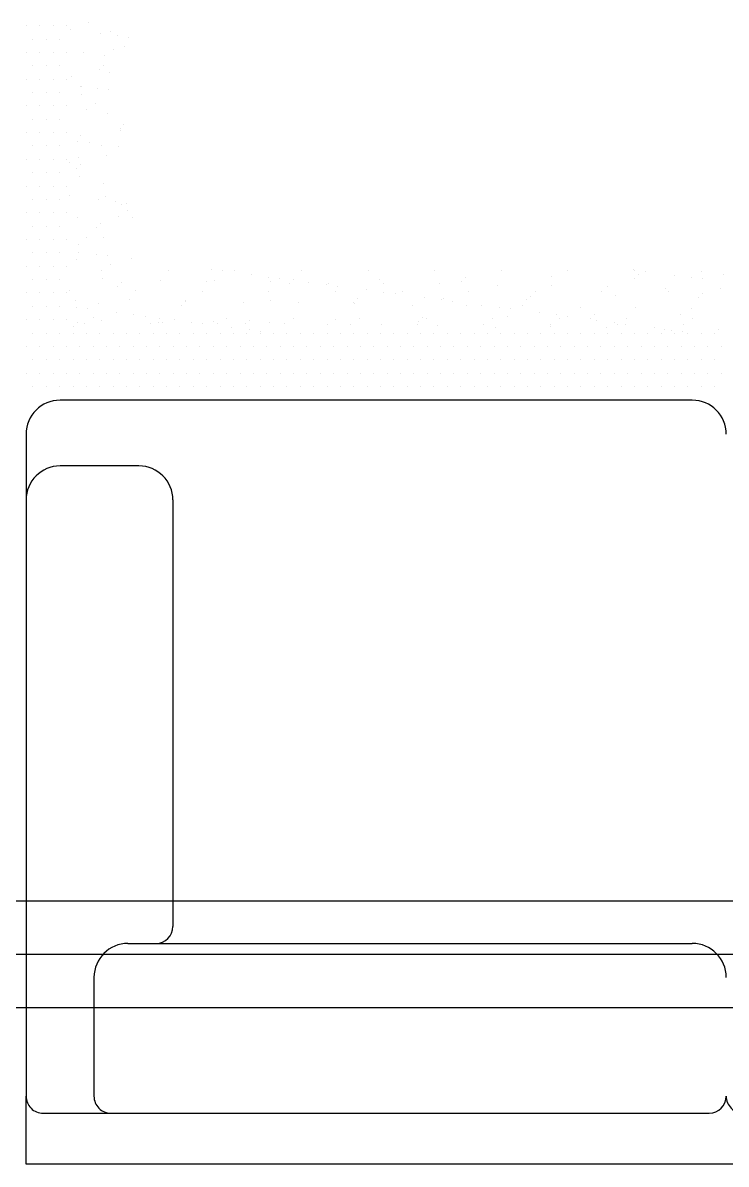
# Model space of a CAD drawing. Header units: millimetres. Extents: x -336 to -33, y -135 to 770.
# Drawn here: x -284.586 to -283.243, y 721.151 to 723.33 of the extents above; entities that cross this region are included whole.
import ezdxf

# ---------------------------------------------------------------- set-up
doc = ezdxf.new("R2010")
doc.units = ezdxf.units.MM
doc.header["$LTSCALE"] = 50
doc.header["$MEASUREMENT"] = 0
doc.layers.get('0').update_dxf_attribs({"linetype": 'CONTINUOUS'})
for name, color, linetype in [('-HIDRO', 8, 'CONTINUOUS'), ('TigreCad', 3, 'CONTINUOUS'), ('TUBULAÇÃO_ESGOTO', 5, 'CONTINUOUS')]:
    doc.layers.add(name, color=color, linetype=linetype)

# ---------------------------------------------------------------- blocks, each defined once
blk = doc.blocks.new('A$C7AFB675E')
at = {"color": 8}
for p, q in [((6.0702, 2.8261), (6.0702, 0.4261)), ((5.0216, 1.2483), (5.0216, 1.2483)), ((5.0383, 1.244), (5.0383, 1.244)), ((5.0869, 1.2424), (5.0869, 1.2424)), ((5.0912, 1.2374), (5.0912, 1.2374)), ((5.1069, 1.2453), (5.1069, 1.2453)), ((5.1227, 1.2374), (5.1227, 1.2374)), ((5.1384, 1.2453), (5.1384, 1.2453)), ((5.1542, 1.2374), (5.1542, 1.2374)), ((5.1069, 1.2295), (5.1069, 1.2295)), ((5.1384, 1.2295), (5.1384, 1.2295)), ((6.0102, 0.5261), (6.0102, 1.2311)), ((5.0182, 1.2214), (5.0182, 1.2214)), ((5.0272, 1.2232), (5.0272, 1.2232)), ((5.0445, 1.2232), (5.0445, 1.2232)), ((5.0488, 1.2186), (5.0488, 1.2186)), ((5.0745, 1.2116), (5.0745, 1.2116)), ((5.0912, 1.2217), (5.0912, 1.2217)), ((5.1069, 1.2138), (5.1069, 1.2138)), ((5.1227, 1.2217), (5.1227, 1.2217)), ((5.1384, 1.2138), (5.1384, 1.2138)), ((5.1542, 1.2217), (5.1542, 1.2217)), ((5.1702, 1.2111), (5.1702, 0.6661)), ((5.8102, 0.5461), (5.8102, 1.2111)), ((5.0255, 1.2101), (5.0255, 1.2101)), ((5.0619, 1.2099), (5.0619, 1.2099)), ((5.0813, 1.201), (5.0813, 1.201)), ((5.0894, 1.2), (5.0894, 1.2)), ((5.0912, 1.2059), (5.0912, 1.2059)), ((5.1069, 1.198), (5.1069, 1.198)), ((5.1227, 1.2059), (5.1227, 1.2059)), ((5.1384, 1.198), (5.1384, 1.198)), ((5.1542, 1.2059), (5.1542, 1.2059)), ((5.0228, 1.1896), (5.0228, 1.1896)), ((5.0689, 1.1967), (5.0689, 1.1967)), ((5.0877, 1.1869), (5.0877, 1.1869)), ((5.0912, 1.1902), (5.0912, 1.1902)), ((5.1227, 1.1902), (5.1227, 1.1902)), ((5.1542, 1.1902), (5.1542, 1.1902)), ((5.0386, 1.1795), (5.0386, 1.1795)), ((5.0426, 1.1831), (5.0426, 1.1831)), ((5.0872, 1.1779), (5.0872, 1.1779)), ((5.0912, 1.1744), (5.0912, 1.1744)), ((5.1069, 1.1823), (5.1069, 1.1823)), ((5.1227, 1.1744), (5.1227, 1.1744)), ((5.1384, 1.1823), (5.1384, 1.1823)), ((5.1542, 1.1744), (5.1542, 1.1744)), ((5.085, 1.1664), (5.085, 1.1664)), ((5.0912, 1.1587), (5.0912, 1.1587)), ((5.1069, 1.1665), (5.1069, 1.1665)), ((5.1227, 1.1587), (5.1227, 1.1587)), ((5.1384, 1.1665), (5.1384, 1.1665)), ((5.1542, 1.1587), (5.1542, 1.1587)), ((5.0183, 1.1554), (5.0183, 1.1554)), ((5.0224, 1.1475), (5.0224, 1.1475)), ((5.0611, 1.1439), (5.0611, 1.1439)), ((5.1069, 1.1508), (5.1069, 1.1508)), ((5.1384, 1.1508), (5.1384, 1.1508)), ((5.0166, 1.1423), (5.0166, 1.1423)), ((5.018, 1.1429), (5.018, 1.1429)), ((5.0267, 1.1428), (5.0267, 1.1428)), ((5.0744, 1.1332), (5.0744, 1.1332)), ((5.0805, 1.1322), (5.0805, 1.1322)), ((5.0912, 1.1429), (5.0912, 1.1429)), ((5.1069, 1.135), (5.1069, 1.135)), ((5.1227, 1.1429), (5.1227, 1.1429)), ((5.1384, 1.135), (5.1384, 1.135)), ((5.1542, 1.1429), (5.1542, 1.1429)), ((5.0468, 1.1209), (5.0468, 1.1209)), ((5.0788, 1.119), (5.0788, 1.119)), ((5.0811, 1.1225), (5.0811, 1.1225)), ((5.0912, 1.1272), (5.0912, 1.1272)), ((5.1069, 1.1193), (5.1069, 1.1193)), ((5.1227, 1.1272), (5.1227, 1.1272)), ((5.1384, 1.1193), (5.1384, 1.1193)), ((5.1542, 1.1272), (5.1542, 1.1272)), ((5.0362, 1.1115), (5.0362, 1.1115)), ((5.0424, 1.1046), (5.0424, 1.1046)), ((5.0847, 1.1099), (5.0847, 1.1099)), ((5.0912, 1.1114), (5.0912, 1.1114)), ((5.1069, 1.1035), (5.1069, 1.1035)), ((5.1227, 1.1114), (5.1227, 1.1114)), ((5.1384, 1.1035), (5.1384, 1.1035)), ((5.1542, 1.1114), (5.1542, 1.1114)), ((5.0698, 1.0958), (5.0698, 1.0958)), ((5.074, 1.0912), (5.074, 1.0912)), ((5.0761, 1.0986), (5.0761, 1.0986)), ((5.0912, 1.0957), (5.0912, 1.0957)), ((5.1227, 1.0957), (5.1227, 1.0957)), ((5.1542, 1.0957), (5.1542, 1.0957)), ((5.0614, 1.0795), (5.0614, 1.0795)), ((5.0912, 1.0799), (5.0912, 1.0799)), ((5.1069, 1.0878), (5.1069, 1.0878)), ((5.1227, 1.0799), (5.1227, 1.0799)), ((5.1384, 1.0878), (5.1384, 1.0878)), ((5.1542, 1.0799), (5.1542, 1.0799)), ((5.0179, 1.0644), (5.0179, 1.0644)), ((5.0716, 1.0643), (5.0716, 1.0643)), ((5.0912, 1.0642), (5.0912, 1.0642)), ((5.1069, 1.072), (5.1069, 1.072)), ((5.1227, 1.0642), (5.1227, 1.0642)), ((5.1384, 1.072), (5.1384, 1.072)), ((5.1542, 1.0642), (5.1542, 1.0642)), ((5.0698, 1.0512), (5.0698, 1.0512)), ((5.0742, 1.0547), (5.0742, 1.0547)), ((5.1069, 1.0563), (5.1069, 1.0563)), ((5.1384, 1.0563), (5.1384, 1.0563)), ((5.0247, 1.0452), (5.0247, 1.0452)), ((5.0353, 1.0455), (5.0353, 1.0455)), ((5.081, 1.0441), (5.081, 1.0441)), ((5.0839, 1.0439), (5.0839, 1.0439)), ((5.0912, 1.0484), (5.0912, 1.0484)), ((5.1069, 1.0405), (5.1069, 1.0405)), ((5.1227, 1.0484), (5.1227, 1.0484)), ((5.1384, 1.0405), (5.1384, 1.0405)), ((5.1542, 1.0484), (5.1542, 1.0484)), ((5.0423, 1.0262), (5.0423, 1.0262)), ((5.0671, 1.0307), (5.0671, 1.0307)), ((5.0912, 1.0327), (5.0912, 1.0327)), ((5.1069, 1.0248), (5.1069, 1.0248)), ((5.1227, 1.0327), (5.1227, 1.0327)), ((5.1384, 1.0248), (5.1384, 1.0248)), ((5.1542, 1.0327), (5.1542, 1.0327)), ((5.0476, 1.0201), (5.0476, 1.0201)), ((5.0519, 1.0154), (5.0519, 1.0154)), ((5.0589, 1.0114), (5.0589, 1.0114)), ((5.0912, 1.0169), (5.0912, 1.0169)), ((5.1069, 1.009), (5.1069, 1.009)), ((5.1227, 1.0169), (5.1227, 1.0169)), ((5.1384, 1.009), (5.1384, 1.009)), ((5.1542, 1.0169), (5.1542, 1.0169)), ((5.0626, 0.9965), (5.0626, 0.9965)), ((5.0912, 1.0012), (5.0912, 1.0012)), ((5.1227, 1.0012), (5.1227, 1.0012)), ((5.1542, 1.0012), (5.1542, 1.0012)), ((5.0178, 0.9859), (5.0178, 0.9859)), ((5.0609, 0.9834), (5.0609, 0.9834)), ((5.072, 0.9935), (5.072, 0.9935)), ((5.0912, 0.9854), (5.0912, 0.9854)), ((5.1069, 0.9933), (5.1069, 0.9933)), ((5.1227, 0.9854), (5.1227, 0.9854)), ((5.1384, 0.9933), (5.1384, 0.9933)), ((5.1542, 0.9854), (5.1542, 0.9854)), ((5.0356, 0.981), (5.0356, 0.981)), ((5.0741, 0.9762), (5.0741, 0.9762)), ((5.0842, 0.9794), (5.0842, 0.9794)), ((5.0912, 0.9697), (5.0912, 0.9697)), ((5.1069, 0.9775), (5.1069, 0.9775)), ((5.1227, 0.9697), (5.1227, 0.9697)), ((5.1384, 0.9775), (5.1384, 0.9775)), ((5.1542, 0.9697), (5.1542, 0.9697)), ((5.0582, 0.9629), (5.0582, 0.9629)), ((5.0809, 0.9656), (5.0809, 0.9656)), ((5.1069, 0.9618), (5.1069, 0.9618)), ((5.1384, 0.9618), (5.1384, 0.9618)), ((5.0255, 0.9443), (5.0255, 0.9443)), ((5.0421, 0.9477), (5.0421, 0.9477)), ((5.0581, 0.9455), (5.0581, 0.9455)), ((5.0912, 0.9539), (5.0912, 0.9539)), ((5.1069, 0.946), (5.1069, 0.946)), ((5.1227, 0.9539), (5.1227, 0.9539)), ((5.1384, 0.946), (5.1384, 0.946)), ((5.1542, 0.9539), (5.1542, 0.9539)), ((5.0298, 0.9397), (5.0298, 0.9397)), ((5.0537, 0.9287), (5.0537, 0.9287)), ((5.0912, 0.9382), (5.0912, 0.9382)), ((5.1069, 0.9303), (5.1069, 0.9303)), ((5.1227, 0.9382), (5.1227, 0.9382)), ((5.1384, 0.9303), (5.1384, 0.9303)), ((5.1542, 0.9382), (5.1542, 0.9382)), ((5.0499, 0.9177), (5.0499, 0.9177)), ((5.052, 0.9156), (5.052, 0.9156)), ((5.0912, 0.9224), (5.0912, 0.9224)), ((5.1069, 0.9145), (5.1069, 0.9145)), ((5.1227, 0.9224), (5.1227, 0.9224)), ((5.1384, 0.9145), (5.1384, 0.9145)), ((5.1542, 0.9224), (5.1542, 0.9224)), ((5.0176, 0.9075), (5.0176, 0.9075)), ((5.0332, 0.913), (5.0332, 0.913)), ((5.0817, 0.9114), (5.0817, 0.9114)), ((5.0912, 0.9067), (5.0912, 0.9067)), ((5.1227, 0.9067), (5.1227, 0.9067)), ((5.1542, 0.9067), (5.1542, 0.9067)), ((5.0493, 0.8951), (5.0493, 0.8951)), ((5.0729, 0.8927), (5.0729, 0.8927)), ((5.0739, 0.8977), (5.0739, 0.8977)), ((5.0771, 0.888), (5.0771, 0.888)), ((5.0912, 0.8909), (5.0912, 0.8909)), ((5.1069, 0.8988), (5.1069, 0.8988)), ((5.1227, 0.8909), (5.1227, 0.8909)), ((5.1384, 0.8988), (5.1384, 0.8988)), ((5.1542, 0.8909), (5.1542, 0.8909)), ((5.0584, 0.881), (5.0584, 0.881)), ((5.0807, 0.8871), (5.0807, 0.8871)), ((5.0912, 0.8752), (5.0912, 0.8752)), ((5.1069, 0.883), (5.1069, 0.883)), ((5.1227, 0.8752), (5.1227, 0.8752)), ((5.1384, 0.883), (5.1384, 0.883)), ((5.1542, 0.8752), (5.1542, 0.8752)), ((5.042, 0.8692), (5.042, 0.8692)), ((5.0448, 0.8608), (5.0448, 0.8608)), ((5.1069, 0.8673), (5.1069, 0.8673)), ((5.1384, 0.8673), (5.1384, 0.8673)), ((5.043, 0.8477), (5.043, 0.8477)), ((5.0912, 0.8594), (5.0912, 0.8594)), ((5.1069, 0.8515), (5.1069, 0.8515)), ((5.1227, 0.8594), (5.1227, 0.8594)), ((5.1384, 0.8515), (5.1384, 0.8515)), ((5.1542, 0.8594), (5.1542, 0.8594)), ((5.0278, 0.842), (5.0278, 0.842)), ((5.0323, 0.847), (5.0323, 0.847)), ((5.0809, 0.8454), (5.0809, 0.8454)), ((5.0912, 0.8437), (5.0912, 0.8437)), ((5.1069, 0.8358), (5.1069, 0.8358)), ((5.1227, 0.8437), (5.1227, 0.8437)), ((5.1384, 0.8358), (5.1384, 0.8358)), ((5.1542, 0.8437), (5.1542, 0.8437)), ((5.0175, 0.829), (5.0175, 0.829)), ((5.0403, 0.8272), (5.0403, 0.8272)), ((5.0912, 0.8279), (5.0912, 0.8279)), ((5.1227, 0.8279), (5.1227, 0.8279)), ((5.1542, 0.8279), (5.1542, 0.8279)), ((5.0507, 0.8169), (5.0507, 0.8169)), ((5.055, 0.8123), (5.055, 0.8123)), ((5.056, 0.8129), (5.056, 0.8129)), ((5.0738, 0.8193), (5.0738, 0.8193)), ((5.0806, 0.8086), (5.0806, 0.8086)), ((5.0912, 0.8122), (5.0912, 0.8122)), ((5.1069, 0.82), (5.1069, 0.82)), ((5.1227, 0.8122), (5.1227, 0.8122)), ((5.1384, 0.82), (5.1384, 0.82)), ((5.1542, 0.8122), (5.1542, 0.8122)), ((5.0912, 0.7964), (5.0912, 0.7964)), ((5.1069, 0.8043), (5.1069, 0.8043)), ((5.1227, 0.7964), (5.1227, 0.7964)), ((5.1384, 0.8043), (5.1384, 0.8043)), ((5.1542, 0.7964), (5.1542, 0.7964)), ((5.0326, 0.7825), (5.0326, 0.7825)), ((5.0358, 0.793), (5.0358, 0.793)), ((5.0418, 0.7907), (5.0418, 0.7907)), ((5.0751, 0.7903), (5.0751, 0.7903)), ((5.0812, 0.781), (5.0812, 0.781)), ((5.0912, 0.7807), (5.0912, 0.7807)), ((5.1069, 0.7885), (5.1069, 0.7885)), ((5.1227, 0.7807), (5.1227, 0.7807)), ((5.1384, 0.7885), (5.1384, 0.7885)), ((5.1542, 0.7807), (5.1542, 0.7807)), ((5.0341, 0.7799), (5.0341, 0.7799)), ((5.1069, 0.7728), (5.1069, 0.7728)), ((5.1384, 0.7728), (5.1384, 0.7728)), ((5.0314, 0.7594), (5.0314, 0.7594)), ((5.0912, 0.7649), (5.0912, 0.7649)), ((5.1069, 0.757), (5.1069, 0.757)), ((5.1227, 0.7649), (5.1227, 0.7649)), ((5.1384, 0.757), (5.1384, 0.757)), ((5.1542, 0.7649), (5.1542, 0.7649)), ((5.0173, 0.7505), (5.0173, 0.7505)), ((5.0286, 0.7412), (5.0286, 0.7412)), ((5.0551, 0.747), (5.0551, 0.747)), ((5.0737, 0.7408), (5.0737, 0.7408)), ((5.0912, 0.7492), (5.0912, 0.7492)), ((5.1069, 0.7413), (5.1069, 0.7413)), ((5.1227, 0.7492), (5.1227, 0.7492)), ((5.1384, 0.7413), (5.1384, 0.7413)), ((5.1542, 0.7492), (5.1542, 0.7492)), ((5.0329, 0.7365), (5.0329, 0.7365)), ((5.0804, 0.7302), (5.0804, 0.7302)), ((5.0912, 0.7334), (5.0912, 0.7334)), ((5.1227, 0.7334), (5.1227, 0.7334)), ((5.1542, 0.7334), (5.1542, 0.7334)), ((5.0269, 0.7252), (5.0269, 0.7252)), ((5.0302, 0.7145), (5.0302, 0.7145)), ((5.053, 0.7146), (5.053, 0.7146)), ((5.0787, 0.7129), (5.0787, 0.7129)), ((5.0912, 0.7177), (5.0912, 0.7177)), ((5.1069, 0.7255), (5.1069, 0.7255)), ((5.1227, 0.7177), (5.1227, 0.7177)), ((5.1384, 0.7255), (5.1384, 0.7255)), ((5.1542, 0.7177), (5.1542, 0.7177)), ((5.0252, 0.7121), (5.0252, 0.7121)), ((5.0417, 0.7123), (5.0417, 0.7123)), ((5.0891, 0.7019), (5.0891, 0.7019)), ((5.0912, 0.7019), (5.0912, 0.7019)), ((5.1069, 0.7098), (5.1069, 0.7098)), ((5.1227, 0.7019), (5.1227, 0.7019)), ((5.1384, 0.7098), (5.1384, 0.7098)), ((5.1542, 0.7019), (5.1542, 0.7019)), ((5.0225, 0.6916), (5.0225, 0.6916)), ((5.0759, 0.6895), (5.0759, 0.6895)), ((5.0874, 0.6888), (5.0874, 0.6888)), ((5.0912, 0.6862), (5.0912, 0.6862)), ((5.1069, 0.694), (5.1069, 0.694)), ((5.1227, 0.6862), (5.1227, 0.6862)), ((5.1384, 0.694), (5.1384, 0.694)), ((5.1542, 0.6862), (5.1542, 0.6862)), ((5.0554, 0.6825), (5.0554, 0.6825)), ((5.0802, 0.6849), (5.0802, 0.6849)), ((5.1069, 0.6783), (5.1069, 0.6783)), ((5.1384, 0.6783), (5.1384, 0.6783)), ((5.0172, 0.672), (5.0172, 0.672)), ((5.0735, 0.6623), (5.0735, 0.6623)), ((5.0847, 0.6683), (5.0847, 0.6683)), ((5.0912, 0.6704), (5.0912, 0.6704)), ((5.1069, 0.6625), (5.1069, 0.6625)), ((5.1227, 0.6704), (5.1227, 0.6704)), ((5.1384, 0.6625), (5.1384, 0.6625)), ((5.1542, 0.6704), (5.1542, 0.6704)), ((5.1702, 0.6661), (5.1702, 0.4661)), ((5.018, 0.6573), (5.018, 0.6573)), ((5.0293, 0.6485), (5.0293, 0.6485)), ((5.0779, 0.6469), (5.0779, 0.6469)), ((5.0803, 0.6517), (5.0803, 0.6517)), ((5.0912, 0.6547), (5.0912, 0.6547)), ((5.1069, 0.6468), (5.1069, 0.6468)), ((5.1227, 0.6547), (5.1227, 0.6547)), ((5.1384, 0.6468), (5.1384, 0.6468)), ((5.1542, 0.6547), (5.1542, 0.6547)), ((5.0162, 0.6442), (5.0162, 0.6442)), ((5.0308, 0.6388), (5.0308, 0.6388)), ((5.0416, 0.6338), (5.0416, 0.6338)), ((5.0802, 0.6341), (5.0802, 0.6341)), ((5.0912, 0.6389), (5.0912, 0.6389)), ((5.1227, 0.6389), (5.1227, 0.6389)), ((5.1542, 0.6389), (5.1542, 0.6389)), ((5.0784, 0.621), (5.0784, 0.621)), ((5.0912, 0.6232), (5.0912, 0.6232)), ((5.1069, 0.631), (5.1069, 0.631)), ((5.1227, 0.6232), (5.1227, 0.6232)), ((5.1384, 0.631), (5.1384, 0.631)), ((5.1542, 0.6232), (5.1542, 0.6232)), ((5.053, 0.6144), (5.053, 0.6144)), ((5.0538, 0.6137), (5.0538, 0.6137)), ((5.0581, 0.6091), (5.0581, 0.6091)), ((5.0912, 0.6074), (5.0912, 0.6074)), ((5.1069, 0.6153), (5.1069, 0.6153)), ((5.1227, 0.6074), (5.1227, 0.6074)), ((5.1384, 0.6153), (5.1384, 0.6153)), ((5.1542, 0.6074), (5.1542, 0.6074)), ((5.017, 0.5936), (5.017, 0.5936)), ((5.0757, 0.6005), (5.0757, 0.6005)), ((5.0912, 0.5917), (5.0912, 0.5917)), ((5.1069, 0.5995), (5.1069, 0.5995)), ((5.1227, 0.5917), (5.1227, 0.5917)), ((5.1384, 0.5995), (5.1384, 0.5995)), ((5.1542, 0.5917), (5.1542, 0.5917)), ((5.2877, 0.5991), (5.7902, 0.5991)), ((5.0297, 0.584), (5.0297, 0.584)), ((5.0734, 0.5838), (5.0734, 0.5838)), ((5.0782, 0.5872), (5.0782, 0.5872)), ((5.0782, 0.5825), (5.0782, 0.5825)), ((5.1069, 0.5838), (5.1069, 0.5838)), ((5.1384, 0.5838), (5.1384, 0.5838)), ((5.0712, 0.5663), (5.0712, 0.5663)), ((5.0801, 0.5732), (5.0801, 0.5732)), ((5.0912, 0.5759), (5.0912, 0.5759)), ((5.1069, 0.568), (5.1069, 0.568)), ((5.1227, 0.5759), (5.1227, 0.5759)), ((5.1384, 0.568), (5.1384, 0.568)), ((5.1542, 0.5759), (5.1542, 0.5759)), ((4.955, 0.5516), (4.955, 0.5516)), ((5.0414, 0.5553), (5.0414, 0.5553)), ((5.0695, 0.5532), (5.0695, 0.5532)), ((5.0912, 0.5602), (5.0912, 0.5602)), ((5.1069, 0.5523), (5.1069, 0.5523)), ((5.1227, 0.5602), (5.1227, 0.5602)), ((5.1384, 0.5523), (5.1384, 0.5523)), ((5.1542, 0.5602), (5.1542, 0.5602)), ((5.2477, 0.5591), (5.2477, 0.4661)), ((4.7424, 0.5468), (4.7424, 0.5468)), ((4.7531, 0.5424), (4.7531, 0.5424)), ((4.8455, 0.5414), (4.8455, 0.5414)), ((4.852, 0.5379), (4.852, 0.5379)), ((4.9379, 0.5449), (4.9379, 0.5449)), ((4.9393, 0.539), (4.9393, 0.539)), ((4.947, 0.5461), (4.947, 0.5461)), ((5.0036, 0.5501), (5.0036, 0.5501)), ((5.0317, 0.538), (5.0317, 0.538)), ((5.0521, 0.5485), (5.0521, 0.5485)), ((5.0912, 0.5444), (5.0912, 0.5444)), ((5.1227, 0.5444), (5.1227, 0.5444)), ((5.1542, 0.5444), (5.1542, 0.5444)), ((4.7359, 0.5255), (4.7359, 0.5255)), ((4.7407, 0.5337), (4.7407, 0.5337)), ((4.7576, 0.5286), (4.7576, 0.5286)), ((4.8497, 0.5368), (4.8497, 0.5368)), ((4.8713, 0.5345), (4.8713, 0.5345)), ((4.9362, 0.5318), (4.9362, 0.5318)), ((4.9538, 0.5354), (4.9538, 0.5354)), ((5.0101, 0.5257), (5.0101, 0.5257)), ((5.036, 0.5334), (5.036, 0.5334)), ((5.0668, 0.5327), (5.0668, 0.5327)), ((5.0912, 0.5287), (5.0912, 0.5287)), ((5.1069, 0.5365), (5.1069, 0.5365)), ((5.1227, 0.5287), (5.1227, 0.5287)), ((5.1384, 0.5365), (5.1384, 0.5365)), ((5.1542, 0.5287), (5.1542, 0.5287)), ((6.0102, 0.4461), (6.0102, 0.5261)), ((4.738, 0.5132), (4.738, 0.5132)), ((4.7643, 0.518), (4.7643, 0.518)), ((4.776, 0.5173), (4.776, 0.5173)), ((4.7803, 0.5127), (4.7803, 0.5127)), ((4.7844, 0.5239), (4.7844, 0.5239)), ((4.8046, 0.5235), (4.8046, 0.5235)), ((4.833, 0.5223), (4.833, 0.5223)), ((4.8698, 0.5149), (4.8698, 0.5149)), ((4.8815, 0.5207), (4.8815, 0.5207)), ((4.9151, 0.5175), (4.9151, 0.5175)), ((4.9301, 0.5192), (4.9301, 0.5192)), ((4.9335, 0.5113), (4.9335, 0.5113)), ((4.9623, 0.5139), (4.9623, 0.5139)), ((4.9786, 0.5176), (4.9786, 0.5176)), ((5.0001, 0.5217), (5.0001, 0.5217)), ((5.0169, 0.5151), (5.0169, 0.5151)), ((5.0272, 0.516), (5.0272, 0.516)), ((5.0561, 0.5114), (5.0561, 0.5114)), ((5.0758, 0.5144), (5.0758, 0.5144)), ((5.0912, 0.5129), (5.0912, 0.5129)), ((5.1069, 0.5208), (5.1069, 0.5208)), ((5.1227, 0.5129), (5.1227, 0.5129)), ((5.1384, 0.5208), (5.1384, 0.5208)), ((5.1542, 0.5129), (5.1542, 0.5129)), ((4.7256, 0.5001), (4.7256, 0.5001)), ((4.8029, 0.5104), (4.8029, 0.5104)), ((4.8207, 0.5083), (4.8207, 0.5083)), ((4.8274, 0.4977), (4.8274, 0.4977)), ((4.8668, 0.5003), (4.8668, 0.5003)), ((4.9665, 0.5092), (4.9665, 0.5092)), ((4.9984, 0.5086), (4.9984, 0.5086)), ((5.0623, 0.4984), (5.0623, 0.4984)), ((5.0732, 0.5054), (5.0732, 0.5054)), ((5.1069, 0.505), (5.1069, 0.505)), ((5.1384, 0.505), (5.1384, 0.505)), ((5.8502, 0.5061), (5.9902, 0.5061)), ((4.7611, 0.4935), (4.7611, 0.4935)), ((4.8002, 0.4899), (4.8002, 0.4899)), ((4.8004, 0.4908), (4.8004, 0.4908)), ((4.8097, 0.4919), (4.8097, 0.4919)), ((4.8582, 0.4904), (4.8582, 0.4904)), ((4.8651, 0.4872), (4.8651, 0.4872)), ((4.8838, 0.4879), (4.8838, 0.4879)), ((4.8928, 0.4898), (4.8928, 0.4898)), ((4.8971, 0.4851), (4.8971, 0.4851)), ((4.9068, 0.4888), (4.9068, 0.4888)), ((4.9553, 0.4872), (4.9553, 0.4872)), ((4.9782, 0.4972), (4.9782, 0.4972)), ((4.9866, 0.4873), (4.9866, 0.4873)), ((4.9957, 0.4881), (4.9957, 0.4881)), ((5.0039, 0.4856), (5.0039, 0.4856)), ((5.0606, 0.4853), (5.0606, 0.4853)), ((5.079, 0.4863), (5.079, 0.4863)), ((5.08, 0.4947), (5.08, 0.4947)), ((5.0912, 0.4972), (5.0912, 0.4972)), ((5.1069, 0.4893), (5.1069, 0.4893)), ((5.1227, 0.4972), (5.1227, 0.4972)), ((5.1384, 0.4893), (5.1384, 0.4893)), ((5.1542, 0.4972), (5.1542, 0.4972)), ((4.7289, 0.4735), (4.7289, 0.4735)), ((4.7335, 0.4789), (4.7335, 0.4789)), ((4.7604, 0.4735), (4.7604, 0.4735)), ((4.7887, 0.4798), (4.7887, 0.4798)), ((4.7919, 0.4735), (4.7919, 0.4735)), ((4.8234, 0.4735), (4.8234, 0.4735)), ((4.8549, 0.4735), (4.8549, 0.4735)), ((4.8864, 0.4735), (4.8864, 0.4735)), ((4.8905, 0.4773), (4.8905, 0.4773)), ((4.9179, 0.4735), (4.9179, 0.4735)), ((4.929, 0.4771), (4.929, 0.4771)), ((4.9494, 0.4735), (4.9494, 0.4735)), ((4.9809, 0.4735), (4.9809, 0.4735)), ((5.0124, 0.4735), (5.0124, 0.4735)), ((5.0413, 0.4768), (5.0413, 0.4768)), ((5.0439, 0.4735), (5.0439, 0.4735)), ((5.0524, 0.484), (5.0524, 0.484)), ((5.0754, 0.4735), (5.0754, 0.4735)), ((5.0833, 0.4817), (5.0833, 0.4817)), ((5.0912, 0.4814), (5.0912, 0.4814)), ((5.1069, 0.4735), (5.1069, 0.4735)), ((5.1227, 0.4814), (5.1227, 0.4814)), ((5.1384, 0.4735), (5.1384, 0.4735)), ((5.1542, 0.4814), (5.1542, 0.4814)), ((4.7289, 0.4578), (4.7289, 0.4578)), ((4.7447, 0.4657), (4.7447, 0.4657)), ((4.7604, 0.4578), (4.7604, 0.4578)), ((4.7762, 0.4657), (4.7762, 0.4657)), ((4.7919, 0.4578), (4.7919, 0.4578)), ((4.8077, 0.4657), (4.8077, 0.4657)), ((4.8234, 0.4578), (4.8234, 0.4578)), ((4.8392, 0.4657), (4.8392, 0.4657)), ((4.8549, 0.4578), (4.8549, 0.4578)), ((4.8707, 0.4657), (4.8707, 0.4657)), ((4.8864, 0.4578), (4.8864, 0.4578)), ((4.9022, 0.4657), (4.9022, 0.4657)), ((4.9179, 0.4578), (4.9179, 0.4578)), ((4.9337, 0.4657), (4.9337, 0.4657)), ((4.9494, 0.4578), (4.9494, 0.4578)), ((4.9652, 0.4657), (4.9652, 0.4657)), ((4.9809, 0.4578), (4.9809, 0.4578)), ((4.9967, 0.4657), (4.9967, 0.4657)), ((5.0124, 0.4578), (5.0124, 0.4578)), ((5.0282, 0.4657), (5.0282, 0.4657)), ((5.0439, 0.4578), (5.0439, 0.4578)), ((5.0597, 0.4657), (5.0597, 0.4657)), ((5.0754, 0.4578), (5.0754, 0.4578)), ((5.0912, 0.4657), (5.0912, 0.4657)), ((5.1069, 0.4578), (5.1069, 0.4578)), ((5.1227, 0.4657), (5.1227, 0.4657)), ((5.1384, 0.4578), (5.1384, 0.4578)), ((5.1542, 0.4657), (5.1542, 0.4657)), ((4.7447, 0.4499), (4.7447, 0.4499)), ((4.7762, 0.4499), (4.7762, 0.4499)), ((4.8077, 0.4499), (4.8077, 0.4499)), ((4.8392, 0.4499), (4.8392, 0.4499)), ((4.8707, 0.4499), (4.8707, 0.4499)), ((4.9022, 0.4499), (4.9022, 0.4499)), ((4.9337, 0.4499), (4.9337, 0.4499)), ((4.9652, 0.4499), (4.9652, 0.4499)), ((4.9967, 0.4499), (4.9967, 0.4499)), ((5.0282, 0.4499), (5.0282, 0.4499)), ((5.0597, 0.4499), (5.0597, 0.4499)), ((5.0912, 0.4499), (5.0912, 0.4499)), ((5.1227, 0.4499), (5.1227, 0.4499)), ((5.1542, 0.4499), (5.1542, 0.4499)), ((4.7289, 0.442), (4.7289, 0.442)), ((4.7447, 0.4342), (4.7447, 0.4342)), ((4.7604, 0.442), (4.7604, 0.442)), ((4.7762, 0.4342), (4.7762, 0.4342)), ((4.7919, 0.442), (4.7919, 0.442)), ((4.8077, 0.4342), (4.8077, 0.4342)), ((4.8234, 0.442), (4.8234, 0.442)), ((4.8392, 0.4342), (4.8392, 0.4342)), ((4.8549, 0.442), (4.8549, 0.442)), ((4.8707, 0.4342), (4.8707, 0.4342)), ((4.8864, 0.442), (4.8864, 0.442)), ((4.9022, 0.4342), (4.9022, 0.4342)), ((4.9179, 0.442), (4.9179, 0.442)), ((4.9337, 0.4342), (4.9337, 0.4342)), ((4.9494, 0.442), (4.9494, 0.442)), ((4.9652, 0.4342), (4.9652, 0.4342)), ((4.9809, 0.442), (4.9809, 0.442)), ((4.9967, 0.4342), (4.9967, 0.4342)), ((5.0124, 0.442), (5.0124, 0.442)), ((5.0282, 0.4342), (5.0282, 0.4342)), ((5.0439, 0.442), (5.0439, 0.442)), ((5.0597, 0.4342), (5.0597, 0.4342)), ((5.0754, 0.442), (5.0754, 0.442)), ((5.0912, 0.4342), (5.0912, 0.4342)), ((5.1069, 0.442), (5.1069, 0.442)), ((5.1227, 0.4342), (5.1227, 0.4342)), ((5.1384, 0.442), (5.1384, 0.442)), ((5.1542, 0.4342), (5.1542, 0.4342)), ((4.7289, 0.4263), (4.7289, 0.4263)), ((4.7604, 0.4263), (4.7604, 0.4263)), ((4.7919, 0.4263), (4.7919, 0.4263)), ((4.8234, 0.4263), (4.8234, 0.4263)), ((4.8549, 0.4263), (4.8549, 0.4263)), ((4.8864, 0.4263), (4.8864, 0.4263)), ((4.9179, 0.4263), (4.9179, 0.4263)), ((4.9494, 0.4263), (4.9494, 0.4263)), ((4.9809, 0.4263), (4.9809, 0.4263)), ((5.0124, 0.4263), (5.0124, 0.4263)), ((5.0439, 0.4263), (5.0439, 0.4263)), ((5.0754, 0.4263), (5.0754, 0.4263)), ((5.1069, 0.4263), (5.1069, 0.4263)), ((5.1384, 0.4263), (5.1384, 0.4263)), ((5.2102, 0.4261), (5.9902, 0.4261)), ((6.0702, 0.4261), (5.9902, 0.4261))]:
    blk.add_line(p, q, dxfattribs=at)
for centre, radius, start, end in [((5.9902, 1.2711), 0.02, 270, 0), ((5.2102, 1.2111), 0.04, 90, 180), ((5.8502, 1.2111), 0.04, 90, 180), ((5.9902, 1.2311), 0.02, 0, 90), ((5.2877, 0.5591), 0.04, 90, 180), ((5.7902, 0.5791), 0.02, 0, 90), ((5.8502, 0.5461), 0.04, 180, 270), ((5.9902, 0.5261), 0.02, 270, 0), ((5.2102, 0.4661), 0.04, 180, 270), ((5.2877, 0.4661), 0.04, 180, 270), ((5.9902, 0.4461), 0.02, 270, 0)]:
    blk.add_arc(centre, radius, start, end, dxfattribs=at)

msp = doc.modelspace()

# ---------------------------------------------------------------- linework, layer by layer
at = {"layer": 'TigreCad'}
for p, q in [((-287.668, 721.6539), (-278.226, 721.6539)), ((-287.537, 721.4507), (-278.226, 721.4507))]:
    msp.add_line(p, q, dxfattribs=at)
at = {"layer": 'TUBULAÇÃO_ESGOTO'}
msp.add_line((-288.5993, 721.5523), (-278.226, 721.5523), dxfattribs=at)

# ---------------------------------------------------------------- block references
at = {"layer": '-HIDRO', "ltscale": 0.35, "xscale": 1.62, "yscale": 1.62, "zscale": 1.62, "rotation": 270}
msp.add_blockref('A$C7AFB675E', (-285.2697, 730.9852), dxfattribs=at)

doc.saveas('drawing.dxf')
